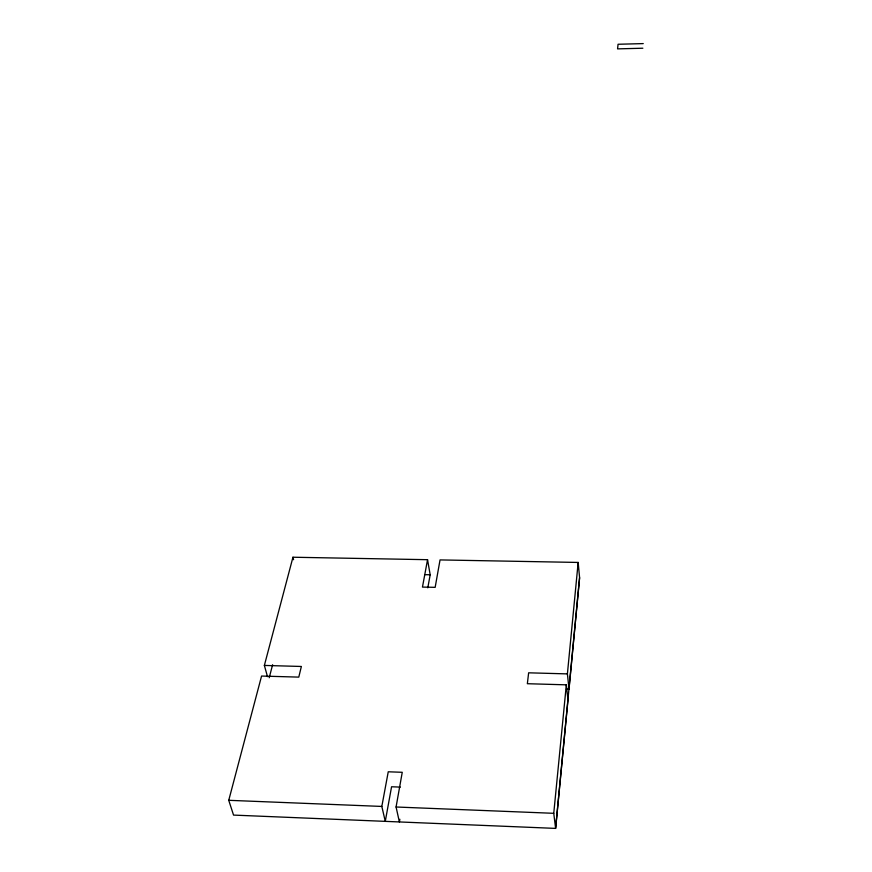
<?xml version="1.0" encoding="UTF-8"?>
<svg xmlns="http://www.w3.org/2000/svg" width="872" height="872" viewBox="0 0 872 872"><rect width="100%" height="100%" fill="white"/><g stroke="black" fill="none" stroke-linecap="round" stroke-linejoin="round"><path stroke-width="1.31" d="M566.364 689.065L569.013 689.142L579.597 577.7L578.169 562.44L440.044 559.922L435.161 587.347L422.462 587.085L427.542 559.693L292.959 557.23L264.369 665.434L267.497 676.639M569.013 689.142L567.399 673.893L578.169 562.44M579.597 577.7L555.617 828.4L233.543 815.091L228.747 800.311L261.567 676.051L298.78 677.119L301.374 666.47L264.369 665.434M566.331 684.836L567.966 700.074L555.617 828.4L553.753 813.314L566.331 684.836L527.353 683.713L528.639 672.813L567.399 673.893M399.845 819.277L399.387 821.947L396.073 807.003L402.254 772.298L388.247 771.785L381.827 806.437L385.271 821.359L391.572 786.762L400.401 787.1M427.803 587.815L430.179 574.768L427.542 559.693M269.219 677.762L272.609 664.715M643.253 43.6L618.063 44.265L617.572 48.876L642.86 48.222M424.784 574.659L430.179 574.768M228.747 800.311L381.827 806.437M396.073 807.003L553.753 813.314M292.959 557.23L293.57 559.715"/></g></svg>
